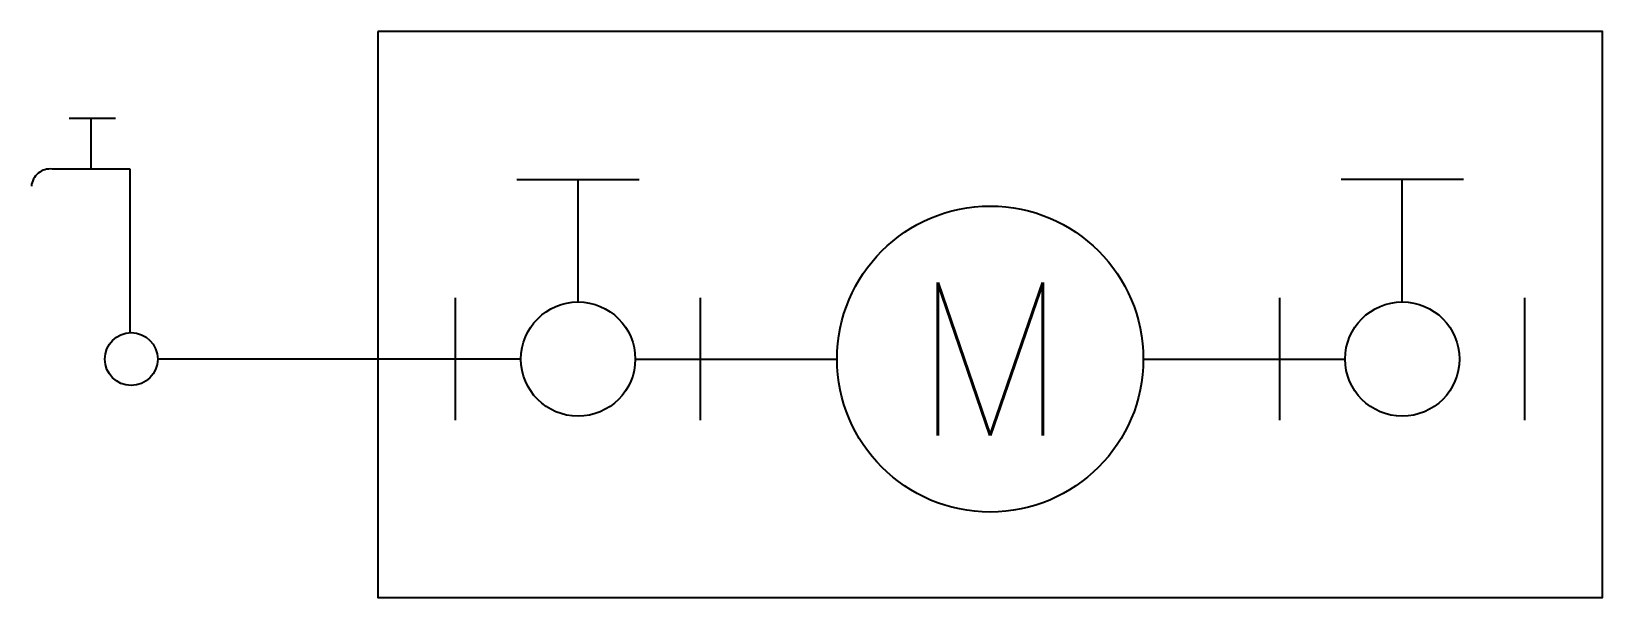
# Model space of a CAD drawing. Header units: millimetres. Extents: x -2888.74 to -2887.2, y 1170.47 to 1171.03.
import ezdxf
from ezdxf.enums import TextEntityAlignment as Align

# ---------------------------------------------------------------- set-up
doc = ezdxf.new("R2010")
doc.units = ezdxf.units.MM
doc.header["$LTSCALE"] = 10
doc.layers.add('Hds_símbolos', color=2, linetype='Continuous')
doc.styles.add('T20', font='romans.shx', dxfattribs={"height": 0.2})

msp = doc.modelspace()

# ---------------------------------------------------------------- linework, layer by layer
at = {"layer": 'Hds_símbolos', "color": 2, "linetype": 'Continuous'}
for p, q in [((-2888.6535, 1170.9415), (-2888.6988, 1170.9415)), ((-2888.6774, 1170.8917), (-2888.6774, 1170.9415)), ((-2888.6391, 1170.8917), (-2888.7155, 1170.8917)), ((-2888.6391, 1170.7317), (-2888.6391, 1170.8917))]:
    msp.add_line(p, q, dxfattribs=at)
at = {"layer": 'Hds_símbolos'}
for p, q in [((-2888.2603, 1170.8815), (-2888.1403, 1170.8815)), ((-2888.2003, 1170.7615), (-2888.2003, 1170.8815)), ((-2887.3327, 1170.8815), (-2887.4527, 1170.8815)), ((-2887.3927, 1170.7615), (-2887.3927, 1170.8815)), ((-2888.3203, 1170.6455), (-2888.3203, 1170.7655)), ((-2888.0803, 1170.6455), (-2888.0803, 1170.7655)), ((-2887.5127, 1170.6455), (-2887.5127, 1170.7655)), ((-2887.2727, 1170.6455), (-2887.2727, 1170.7655))]:
    msp.add_line(p, q, dxfattribs=at)
at = {"layer": 'Hds_símbolos', "color": 4}
for p, q in [((-2888.2563, 1170.7055), (-2888.6122, 1170.7055)), ((-2888.1443, 1170.7055), (-2887.9465, 1170.7055)), ((-2887.6465, 1170.7055), (-2887.4487, 1170.7055))]:
    msp.add_line(p, q, dxfattribs=at)
at = {"layer": 'Hds_símbolos', "color": 2, "linetype": 'Continuous'}
msp.add_lwpolyline([(-2888.3965, 1171.0267), (-2888.3965, 1170.4716), (-2887.1965, 1170.4716), (-2887.1965, 1171.0267)], close=True, dxfattribs=at)
at = {"layer": 'Hds_símbolos', "color": 2}
for centre, radius in [((-2887.7965, 1170.7055), 0.15), ((-2888.2003, 1170.7055), 0.056), ((-2887.3927, 1170.7055), 0.056)]:
    msp.add_circle(centre, radius, dxfattribs=at)
at = {"layer": 'Hds_símbolos', "color": 2, "linetype": 'Continuous'}
msp.add_circle((-2888.6381, 1170.7055), 0.0259, dxfattribs=at)
msp.add_arc((-2888.7177, 1170.8736), 0.0183, 83.2533, 175.5497, dxfattribs=at)

# ---------------------------------------------------------------- texts
at = {"layer": 'Hds_símbolos', "color": 2, "style": 'T20'}
msp.add_text('M', height=0.15, dxfattribs=at).set_placement((-2887.7965, 1170.7055), align=Align.MIDDLE)

doc.saveas('drawing.dxf')
